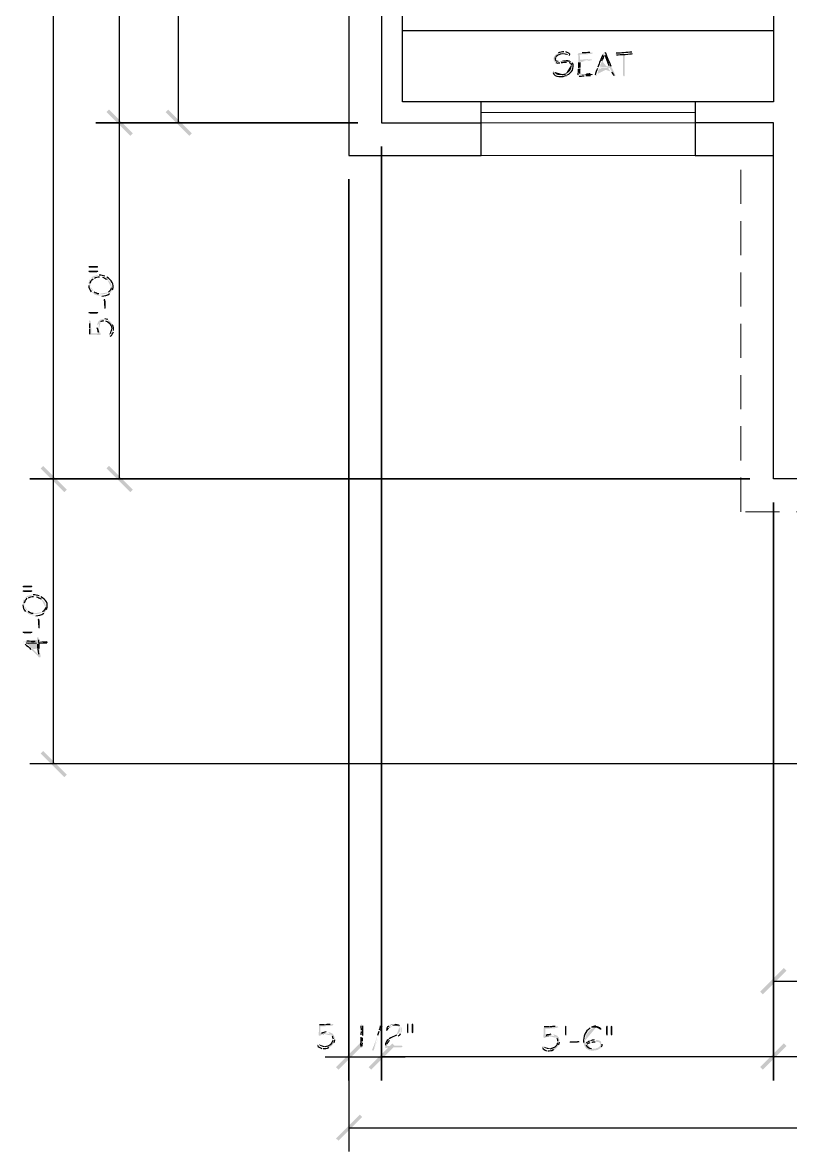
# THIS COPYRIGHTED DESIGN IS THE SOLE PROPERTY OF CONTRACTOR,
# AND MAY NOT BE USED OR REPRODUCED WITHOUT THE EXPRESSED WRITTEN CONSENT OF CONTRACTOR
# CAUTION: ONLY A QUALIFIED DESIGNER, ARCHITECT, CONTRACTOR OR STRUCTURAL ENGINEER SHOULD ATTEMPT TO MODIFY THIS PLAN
# Model space of a CAD drawing. Header units: inches. Extents: x -167 to 6071, y -6287 to -2731.
# Drawn here: x -167.1 to -37.7, y -6165.3 to -5975.2 of the extents above; entities that cross this region are included whole.
import ezdxf

# ---------------------------------------------------------------- set-up
doc = ezdxf.new("R2010")
doc.units = ezdxf.units.IN
doc.header["$LTSCALE"] = 96
doc.header["$MEASUREMENT"] = 0
doc.linetypes.add('Dash', pattern=[0.225, 0.15, -0.075])
doc.layers.add('Doors', color=5, linetype='Continuous', lineweight=9)
doc.layers.add('Furniture', color=7, linetype='Continuous', lineweight=5, true_color=0x994d00)
doc.layers.add('PDF_Geometry', color=7, linetype='Continuous', true_color=0x4a4a4a)
doc.layers.add('PDF_Solid Fills', color=7, linetype='Continuous')

msp = doc.modelspace()

# ---------------------------------------------------------------- hatches: boundary and pattern name
at = {"layer": 'PDF_Solid Fills', "transparency": 33554559}
h = msp.add_hatch(color=256, dxfattribs=at)
h.paths.add_polyline_path([(-76.9, -5980.36), (-77, -5980.42), (-77.11, -5980.52), (-77.32, -5980.63), (-77.43, -5980.84), (-77.54, -5980.9), (-77.54, -5981), (-77.59, -5981.11), (-77.59, -5981.22), (-77.64, -5981.32), (-77.59, -5981.43), (-77.59, -5981.59), (-77.54, -5981.7), (-77.48, -5981.75), (-77.43, -5981.86), (-77.38, -5981.86), (-77.27, -5981.91)], flags=0)
h.paths.add_polyline_path([(-76.58, -5982.02), (-76.47, -5982.02), (-76.36, -5981.96)], flags=0)
h.paths.add_polyline_path([(-75.46, -5981.86), (-75.35, -5981.8), (-74.6, -5981.8), (-74.66, -5981.75), (-76.84, -5981.75)], flags=0)
h.paths.add_polyline_path([(-77.32, -5981.11), (-77.27, -5981), (-77.22, -5980.95)], flags=0)
h.paths.add_polyline_path([(-76.1, -5980.42), (-75.83, -5980.42)], flags=0)
h = msp.add_hatch(color=256, dxfattribs=at)
h.paths.add_polyline_path([(-75.83, -5980.15), (-75.88, -5980.15)], flags=0)
h.paths.add_polyline_path([(-76.84, -5980.36), (-76.9, -5980.36), (-75.83, -5980.42), (-75.67, -5980.42), (-75.56, -5980.47), (-75.46, -5980.47), (-75.24, -5980.58), (-75.14, -5980.68), (-75.08, -5980.68), (-75.08, -5980.74), (-74.98, -5980.79), (-74.92, -5980.74)], flags=0)
h.paths.add_polyline_path([(-75.56, -5980.15), (-75.72, -5980.15)], flags=0)
h = msp.add_hatch(color=256, dxfattribs=at)
h.paths.add_polyline_path([(-71.19, -5980.2), (-71.35, -5980.26), (-71.51, -5980.26)], flags=0)
h.paths.add_polyline_path([(-72.79, -5980.31), (-72.9, -5980.31), (-73, -5980.36), (-73.38, -5980.36), (-73.48, -5980.42), (-73.54, -5980.52), (-73.54, -5980.63), (-73.48, -5980.74), (-73.48, -5981.16), (-73.43, -5981.32), (-73.43, -5981.54), (-73.16, -5981.48), (-73.16, -5980.95), (-73.22, -5980.84), (-73.22, -5980.63), (-73.06, -5980.63), (-72.95, -5980.58), (-71.94, -5980.58), (-71.78, -5980.52), (-71.35, -5980.52), (-71.24, -5980.47), (-71.19, -5980.47), (-71.08, -5980.42), (-71.03, -5980.42), (-71.03, -5980.36), (-71.08, -5980.26)], flags=0)
h = msp.add_hatch(color=256, dxfattribs=at)
h.paths.add_polyline_path([(-69.27, -5980.52), (-69.32, -5980.63)], flags=0)
h.paths.add_polyline_path([(-70.18, -5982.71), (-70.23, -5982.82), (-68.15, -5982.82), (-68.1, -5982.87), (-68.1, -5982.98), (-68.04, -5983.08), (-67.99, -5983.19), (-67.94, -5983.3), (-67.83, -5983.4), (-67.83, -5983.51)], flags=0)
h.paths.add_polyline_path([(-67.46, -5984.15), (-67.35, -5984.26), (-67.24, -5984.2), (-67.19, -5984.1), (-67.67, -5983.08), (-67.78, -5982.87), (-67.83, -5982.82), (-67.88, -5982.71), (-69.86, -5982.66), (-69.75, -5982.44), (-69.75, -5982.34), (-69.7, -5982.18), (-69.54, -5981.86), (-69.54, -5981.8), (-69.48, -5981.75), (-69.48, -5981.64)], flags=0)
h.paths.add_polyline_path([(-69.16, -5980.84), (-69.06, -5980.74), (-69, -5980.58)], flags=0)
h = msp.add_hatch(color=256, dxfattribs=at)
h.paths.add_polyline_path([(-69.06, -5980.2), (-69.11, -5980.26), (-69.11, -5980.31), (-69.16, -5980.36), (-69.22, -5980.42), (-69.27, -5980.52), (-69, -5980.58), (-69, -5980.68)], flags=0)
h.paths.add_polyline_path([(-68.31, -5982.44), (-68.26, -5982.55), (-69.86, -5982.66), (-67.88, -5982.71), (-67.94, -5982.6)], flags=0)
h.paths.add_polyline_path([(-68.9, -5980.26), (-68.95, -5980.2)], flags=0)
h = msp.add_hatch(color=256, dxfattribs=at)
h.paths.add_polyline_path([(-64.42, -5980.2), (-64.47, -5980.2)], flags=0)
h.paths.add_polyline_path([(-67.08, -5980.36), (-67.19, -5980.42), (-67.19, -5980.52), (-67.14, -5980.63), (-67.03, -5980.63)], flags=0)
h.paths.add_polyline_path([(-64.31, -5980.42), (-64.26, -5980.31), (-64.31, -5980.26)], flags=0)
for points in [[(-65.64, -5980.58), (-65.96, -5980.58), (-65.91, -5984.1), (-65.86, -5984.2), (-65.75, -5984.26), (-65.64, -5984.2), (-65.64, -5984.1)], [(-75.35, -5981.54), (-75.51, -5981.54), (-75.67, -5981.59), (-75.94, -5981.59), (-76.04, -5981.64), (-76.15, -5981.64), (-76.26, -5981.7), (-76.42, -5981.7), (-76.52, -5981.75), (-76.84, -5981.75), (-74.66, -5981.75), (-74.76, -5981.7), (-74.87, -5981.64), (-74.98, -5981.59), (-75.08, -5981.59), (-75.19, -5981.54)]]:
    msp.add_hatch(color=256, dxfattribs=at).paths.add_polyline_path(points)
h = msp.add_hatch(color=256, dxfattribs=at)
h.paths.add_polyline_path([(-74.6, -5981.8), (-75.35, -5981.8), (-75.24, -5981.86), (-75.08, -5981.86), (-74.98, -5981.91)], flags=0)
h.paths.add_polyline_path([(-74.66, -5982.34), (-74.6, -5982.44), (-74.6, -5982.66), (-74.66, -5982.76), (-74.66, -5982.98), (-74.71, -5983.08), (-74.76, -5983.19), (-74.82, -5983.3), (-75.08, -5983.56), (-75.19, -5983.62), (-75.3, -5983.72), (-75.62, -5983.88)], flags=0)
h.paths.add_polyline_path([(-76.2, -5984.04), (-76.58, -5984.04), (-75.35, -5984.04)], flags=0)
h.paths.add_polyline_path([(-74.44, -5982.02), (-74.55, -5981.91)], flags=0)
h = msp.add_hatch(color=256, dxfattribs=at)
h.paths.add_polyline_path([(-71.35, -5981.32), (-73.16, -5981.48), (-73.43, -5981.54), (-73.43, -5981.91)], flags=0)
h.paths.add_polyline_path([(-73.43, -5982.87), (-73.43, -5982.98), (-73.48, -5983.08)], flags=0)
h.paths.add_polyline_path([(-73.54, -5984.04), (-73.54, -5984.15), (-73.43, -5984.26), (-73.32, -5984.26)], flags=0)
h.paths.add_polyline_path([(-72.47, -5984.2), (-72.36, -5984.2), (-72.2, -5984.15)], flags=0)
h.paths.add_polyline_path([(-71.4, -5984.15), (-71.24, -5984.1), (-71.14, -5984.1), (-71.08, -5984.04), (-73.22, -5983.99), (-73.22, -5983.78)], flags=0)
h.paths.add_polyline_path([(-73.16, -5982.92), (-73.16, -5982.76)], flags=0)
h.paths.add_polyline_path([(-73.16, -5981.91), (-73.16, -5981.75), (-71.35, -5981.59), (-71.19, -5981.59), (-71.19, -5981.48), (-71.24, -5981.38)], flags=0)
h = msp.add_hatch(color=256, dxfattribs=at)
h.paths.add_polyline_path([(-70.23, -5982.82), (-70.23, -5982.92)], flags=0)
h.paths.add_polyline_path([(-70.6, -5984.04), (-70.6, -5984.15), (-70.5, -5984.2), (-70.44, -5984.2), (-70.34, -5984.1), (-70.34, -5983.99), (-70.23, -5983.88), (-70.18, -5983.67), (-70.18, -5983.62), (-70.12, -5983.51), (-70.12, -5983.35), (-69.96, -5983.03), (-69.96, -5982.98), (-68.15, -5982.82)], flags=0)
h = msp.add_hatch(color=256, dxfattribs=at)
h.paths.add_polyline_path([(-77.59, -5983.46), (-77.7, -5983.51), (-77.7, -5983.62)], flags=0)
h.paths.add_polyline_path([(-75.46, -5984.1), (-75.35, -5984.04), (-76.9, -5984.04), (-77, -5983.99), (-77.06, -5983.99), (-77.16, -5983.94), (-77.22, -5983.83), (-77.32, -5983.78), (-77.43, -5983.67), (-77.43, -5983.56), (-77.48, -5983.51)], flags=0)
h = msp.add_hatch(color=256, dxfattribs=at)
h.paths.add_polyline_path([(-71.24, -5983.83), (-71.46, -5983.83)], flags=0)
h.paths.add_polyline_path([(-72.1, -5983.88), (-72.26, -5983.88), (-72.36, -5983.94), (-72.84, -5983.94), (-73, -5983.99), (-73.22, -5983.99), (-71.08, -5984.04), (-71.03, -5983.99), (-71.08, -5983.88)], flags=0)
at = {"layer": 'PDF_Solid Fills', "true_color": 0x4a4a4a, "transparency": 33554559}
for points in [[(-155.99, -6016.36), (-155.94, -6016.42), (-155.88, -6016.47), (-154.5, -6016.47), (-154.39, -6016.42), (-154.34, -6016.36), (-154.39, -6016.26), (-154.44, -6016.2), (-155.83, -6016.2), (-155.94, -6016.26)], [(-155.99, -6017.11), (-155.94, -6017.22), (-155.88, -6017.22), (-155.72, -6017.27), (-154.55, -6017.27), (-154.5, -6017.22), (-154.39, -6017.22), (-154.34, -6017.11), (-154.39, -6017), (-155.94, -6017)], [(-153.43, -6021.91), (-153.43, -6022.02), (-153.38, -6022.12), (-153.38, -6022.82), (-153.32, -6022.92), (-153.32, -6023.35), (-153.22, -6023.4), (-153.11, -6023.35), (-153.11, -6022.07), (-153.16, -6022.02), (-153.16, -6021.86), (-153.22, -6021.75), (-153.27, -6021.75), (-153.38, -6021.8)], [(-155.72, -6023.94), (-154.39, -6023.94), (-154.34, -6024.04), (-154.39, -6024.15), (-154.5, -6024.15), (-154.55, -6024.2), (-155.72, -6024.2), (-155.88, -6024.15), (-155.94, -6024.15), (-155.99, -6024.04), (-155.94, -6023.94)], [(-154.28, -6027.46), (-154.23, -6027.56), (-154.18, -6026.98), (-154.23, -6026.87), (-154.23, -6026.71), (-154.28, -6026.6), (-154.28, -6026.44)], [(-167.08, -6070.18), (-166.98, -6070.28), (-165.59, -6070.28), (-165.48, -6070.23), (-165.43, -6070.18), (-165.48, -6070.07), (-165.54, -6070.02), (-166.92, -6070.02), (-167.03, -6070.07)], [(-167.08, -6070.92), (-167.03, -6071.03), (-166.98, -6071.03), (-166.82, -6071.08), (-165.64, -6071.08), (-165.59, -6071.03), (-165.48, -6071.03), (-165.43, -6070.92), (-165.48, -6070.82), (-167.03, -6070.82)], [(-164.52, -6075.72), (-164.52, -6075.83), (-164.47, -6075.94), (-164.47, -6076.63), (-164.42, -6076.74), (-164.42, -6077.16), (-164.31, -6077.22), (-164.2, -6077.16), (-164.2, -6075.88), (-164.26, -6075.83), (-164.26, -6075.67), (-164.31, -6075.56), (-164.36, -6075.56), (-164.47, -6075.62)], [(-166.82, -6077.75), (-165.48, -6077.75), (-165.43, -6077.86), (-165.48, -6077.96), (-165.59, -6077.96), (-165.64, -6078.02), (-166.82, -6078.02), (-166.98, -6077.96), (-167.03, -6077.96), (-167.08, -6077.86), (-167.03, -6077.75)], [(-102.18, -6143.72), (-102.28, -6143.78), (-102.28, -6143.83), (-102.34, -6143.99), (-102.34, -6145.16), (-102.28, -6145.22), (-102.28, -6145.32), (-102.18, -6145.38), (-102.07, -6145.32), (-102.07, -6143.78)], [(-101.43, -6143.72), (-101.54, -6143.83), (-101.54, -6145.22), (-101.48, -6145.32), (-101.43, -6145.38), (-101.32, -6145.32), (-101.27, -6145.27), (-101.27, -6143.88), (-101.32, -6143.78)], [(-75.46, -6144.36), (-75.46, -6145.7), (-75.56, -6145.75), (-75.67, -6145.7), (-75.67, -6145.59), (-75.72, -6145.54), (-75.72, -6144.36), (-75.67, -6144.2), (-75.67, -6144.15), (-75.56, -6144.1), (-75.46, -6144.15)], [(-68.63, -6144.1), (-68.74, -6144.15), (-68.74, -6144.2), (-68.79, -6144.36), (-68.79, -6145.54), (-68.74, -6145.59), (-68.74, -6145.7), (-68.63, -6145.75), (-68.52, -6145.7), (-68.52, -6144.15)], [(-67.88, -6144.1), (-67.94, -6144.15), (-67.99, -6144.2), (-67.99, -6145.59), (-67.94, -6145.7), (-67.88, -6145.75), (-67.78, -6145.7), (-67.72, -6145.64), (-67.72, -6144.26), (-67.78, -6144.15)], [(-116.84, -6145.43), (-116.95, -6145.48), (-116.36, -6145.54), (-116.26, -6145.48), (-116.1, -6145.48), (-115.99, -6145.43), (-115.83, -6145.43)], [(-78.98, -6145.8), (-79.08, -6145.86), (-78.5, -6145.91), (-78.39, -6145.86), (-78.23, -6145.86), (-78.12, -6145.8), (-77.96, -6145.8)], [(-103.24, -6147.46), (-105.7, -6147.51), (-105.96, -6147.51), (-105.96, -6147.83), (-105.75, -6147.83), (-105.7, -6147.78), (-103.3, -6147.72), (-103.24, -6147.72), (-103.14, -6147.67), (-103.08, -6147.62), (-103.14, -6147.51), (-103.14, -6147.46)], [(-73.43, -6146.66), (-73.54, -6146.66), (-73.64, -6146.71), (-74.34, -6146.71), (-74.44, -6146.76), (-74.87, -6146.76), (-74.92, -6146.87), (-74.87, -6146.98), (-73.59, -6146.98), (-73.54, -6146.92), (-73.38, -6146.92), (-73.27, -6146.87), (-73.27, -6146.82), (-73.32, -6146.71)]]:
    msp.add_hatch(color=251, dxfattribs=at).paths.add_polyline_path(points)
h = msp.add_hatch(color=251, dxfattribs=at)
h.paths.add_polyline_path([(-155.99, -6019.3), (-155.94, -6019.46)], flags=0)
h.paths.add_polyline_path([(-155.51, -6020.52), (-155.46, -6020.63), (-155.4, -6020.63), (-155.3, -6020.74), (-155.08, -6020.84), (-155.03, -6020.95), (-154.82, -6021.06), (-154.66, -6021.11), (-154.55, -6021.11), (-154.44, -6021.16), (-154.34, -6021.16), (-154.23, -6021.22), (-153.96, -6021.22), (-153.86, -6021.27), (-153.75, -6021.27)], flags=0)
h.paths.add_polyline_path([(-152.42, -6020.84), (-152.31, -6020.74), (-152.26, -6020.74), (-152.2, -6020.63), (-152.15, -6020.52), (-152.04, -6020.42), (-152.1, -6019.62), (-152.1, -6019.78), (-152.15, -6019.88)], flags=0)
h.paths.add_polyline_path([(-152.63, -6020.63), (-152.74, -6020.68), (-152.79, -6020.74), (-153, -6020.84), (-153.11, -6020.84), (-153.22, -6020.9), (-153.38, -6020.9), (-153.48, -6020.95), (-154.07, -6020.95), (-154.23, -6020.9)], flags=0)
h.paths.add_polyline_path([(-155.03, -6020.58), (-155.14, -6020.47), (-155.24, -6020.36), (-155.35, -6020.31), (-155.4, -6020.2), (-155.46, -6020.1), (-155.51, -6020.04), (-155.56, -6019.94), (-155.62, -6019.83), (-155.62, -6019.72), (-155.67, -6019.56), (-155.67, -6019.35), (-155.72, -6018.44), (-155.78, -6018.5), (-155.83, -6018.6), (-155.88, -6018.71), (-155.88, -6018.82), (-155.94, -6018.92), (-155.94, -6019.19)], flags=0)
h = msp.add_hatch(color=251, dxfattribs=at)
h.paths.add_polyline_path([(-155.72, -6018.44), (-155.67, -6019.35), (-155.67, -6019.08)], flags=0)
h.paths.add_polyline_path([(-155.19, -6018.34), (-155.08, -6018.28), (-154.98, -6018.23)], flags=0)
h.paths.add_polyline_path([(-154.12, -6018.02), (-154.02, -6018.07), (-153.64, -6018.07)], flags=0)
h.paths.add_polyline_path([(-152.84, -6018.44), (-152.74, -6018.5), (-152.68, -6018.6), (-152.58, -6018.66), (-152.47, -6018.76), (-152.42, -6018.87), (-152.31, -6018.92), (-152.26, -6019.03), (-152.2, -6019.14), (-152.15, -6019.3), (-152.15, -6019.4), (-152.1, -6019.51), (-152.1, -6019.62), (-152.04, -6020.42), (-151.99, -6020.31), (-151.94, -6020.2)], flags=0)
h.paths.add_polyline_path([(-152.9, -6018.07), (-153.22, -6017.91)], flags=0)
h.paths.add_polyline_path([(-154.18, -6017.75), (-154.55, -6017.75), (-154.71, -6017.8), (-154.82, -6017.8), (-155.03, -6017.91), (-155.14, -6017.91), (-155.24, -6017.96), (-155.3, -6018.02), (-155.4, -6018.12), (-155.51, -6018.18), (-155.56, -6018.23), (-155.67, -6018.34)], flags=0)
h = msp.add_hatch(color=251, dxfattribs=at)
h.paths.add_polyline_path([(-155.88, -6025.48), (-155.88, -6025.64), (-155.83, -6025.86)], flags=0)
h.paths.add_polyline_path([(-155.78, -6026.66), (-155.78, -6026.82)], flags=0)
h.paths.add_polyline_path([(-155.78, -6027.67), (-155.72, -6027.72), (-155.62, -6027.78), (-154.55, -6027.78), (-154.44, -6027.83), (-154.07, -6027.83), (-153.96, -6027.78), (-153.91, -6027.67), (-153.91, -6027.62), (-153.96, -6027.51), (-154.02, -6027.4), (-154.07, -6027.3), (-154.12, -6027.19), (-154.18, -6027.08), (-154.18, -6026.98), (-154.23, -6027.56), (-154.39, -6027.56), (-154.5, -6027.51), (-155.51, -6027.51), (-155.51, -6026.71), (-155.56, -6026.5), (-155.56, -6025.86), (-155.62, -6025.75), (-155.62, -6025.54), (-155.67, -6025.48), (-155.67, -6025.43), (-155.72, -6025.38), (-155.72, -6025.32), (-155.78, -6025.32), (-155.83, -6025.38), (-155.88, -6025.38)], flags=0)
h = msp.add_hatch(color=251, dxfattribs=at)
h.paths.add_polyline_path([(-154.55, -6026.39), (-154.55, -6026.55)], flags=0)
h.paths.add_polyline_path([(-154.34, -6027.35), (-154.28, -6027.46), (-154.28, -6026.28), (-154.23, -6026.18), (-154.23, -6026.07), (-154.18, -6025.96), (-154.12, -6025.86), (-154.07, -6025.75), (-154.02, -6025.7), (-154.02, -6025.64), (-153.91, -6025.54)], flags=0)
h.paths.add_polyline_path([(-153.38, -6025.38), (-153.32, -6025.38), (-153.22, -6025.43), (-153.11, -6025.43)], flags=0)
h.paths.add_polyline_path([(-152.04, -6026.71), (-152.04, -6026.92), (-152.04, -6025.91), (-152.1, -6025.8), (-152.15, -6025.7), (-152.36, -6025.48), (-152.47, -6025.43), (-152.58, -6025.32), (-152.63, -6025.27), (-152.74, -6025.22)], flags=0)
h.paths.add_polyline_path([(-153.22, -6025.11), (-153.64, -6025.11), (-153.75, -6025.16), (-153.86, -6025.22), (-153.96, -6025.22), (-154.07, -6025.27), (-154.12, -6025.38), (-154.23, -6025.43), (-154.28, -6025.48), (-154.34, -6025.59), (-154.39, -6025.7), (-154.44, -6025.75), (-154.44, -6025.86), (-154.5, -6026.02), (-154.5, -6026.12), (-154.55, -6026.23)], flags=0)
h = msp.add_hatch(color=251, dxfattribs=at)
h.paths.add_polyline_path([(-152.47, -6027.88), (-152.47, -6027.94), (-152.36, -6027.99), (-152.31, -6027.99)], flags=0)
h.paths.add_polyline_path([(-151.78, -6027.3), (-151.78, -6027.08)], flags=0)
h.paths.add_polyline_path([(-151.94, -6026.12), (-151.99, -6026.02), (-152.04, -6025.91), (-152.04, -6027.14), (-152.1, -6027.24), (-152.15, -6027.35), (-152.15, -6027.4), (-152.2, -6027.51), (-152.26, -6027.62), (-152.36, -6027.67), (-152.36, -6027.72), (-152.47, -6027.78)], flags=0)
h = msp.add_hatch(color=251, dxfattribs=at)
h.paths.add_polyline_path([(-166.82, -6072.26), (-166.76, -6073.16), (-166.76, -6072.9)], flags=0)
h.paths.add_polyline_path([(-166.28, -6072.15), (-166.18, -6072.1), (-166.07, -6072.04)], flags=0)
h.paths.add_polyline_path([(-165.22, -6071.83), (-165.11, -6071.88), (-164.74, -6071.88)], flags=0)
h.paths.add_polyline_path([(-163.94, -6072.26), (-163.83, -6072.31), (-163.78, -6072.42), (-163.67, -6072.47), (-163.56, -6072.58), (-163.51, -6072.68), (-163.4, -6072.74), (-163.35, -6072.84), (-163.3, -6072.95), (-163.24, -6073.11), (-163.24, -6073.22), (-163.19, -6073.32), (-163.19, -6073.43), (-163.14, -6074.23), (-163.08, -6074.12), (-163.03, -6074.02)], flags=0)
h.paths.add_polyline_path([(-163.99, -6071.88), (-164.31, -6071.72)], flags=0)
h.paths.add_polyline_path([(-165.27, -6071.56), (-165.64, -6071.56), (-165.8, -6071.62), (-165.91, -6071.62), (-166.12, -6071.72), (-166.23, -6071.72), (-166.34, -6071.78), (-166.39, -6071.83), (-166.5, -6071.94), (-166.6, -6071.99), (-166.66, -6072.04), (-166.76, -6072.15)], flags=0)
h = msp.add_hatch(color=251, dxfattribs=at)
h.paths.add_polyline_path([(-167.08, -6073.11), (-167.03, -6073.27)], flags=0)
h.paths.add_polyline_path([(-166.6, -6074.34), (-166.55, -6074.44), (-166.5, -6074.44), (-166.39, -6074.55), (-166.18, -6074.66), (-166.12, -6074.76), (-166.02, -6074.82), (-165.91, -6074.87), (-165.75, -6074.92), (-165.64, -6074.92), (-165.54, -6074.98), (-165.43, -6074.98), (-165.32, -6075.03), (-165.06, -6075.03), (-164.95, -6075.08), (-164.84, -6075.08)], flags=0)
h.paths.add_polyline_path([(-163.51, -6074.66), (-163.4, -6074.55), (-163.35, -6074.55), (-163.3, -6074.44), (-163.24, -6074.34), (-163.14, -6074.23), (-163.19, -6073.43), (-163.19, -6073.59), (-163.24, -6073.7)], flags=0)
h.paths.add_polyline_path([(-163.72, -6074.44), (-163.83, -6074.5), (-163.88, -6074.55), (-164.1, -6074.66), (-164.2, -6074.66), (-164.31, -6074.71), (-164.47, -6074.71), (-164.58, -6074.76), (-165.16, -6074.76), (-165.32, -6074.71)], flags=0)
h.paths.add_polyline_path([(-166.12, -6074.39), (-166.34, -6074.18), (-166.44, -6074.12), (-166.5, -6074.02), (-166.55, -6073.91), (-166.6, -6073.86), (-166.66, -6073.75), (-166.71, -6073.64), (-166.71, -6073.54), (-166.76, -6073.38), (-166.76, -6073.16), (-166.82, -6072.26), (-166.87, -6072.31), (-166.92, -6072.42), (-166.98, -6072.52), (-166.98, -6072.63), (-167.03, -6072.74), (-167.03, -6073)], flags=0)
h = msp.add_hatch(color=251, dxfattribs=at)
h.paths.add_polyline_path([(-167.03, -6079.51), (-166.98, -6079.62), (-166.87, -6079.67), (-166.87, -6079.72), (-166.76, -6079.78), (-166.66, -6079.88)], flags=0)
h.paths.add_polyline_path([(-165.7, -6080.74), (-165.59, -6080.79), (-165.48, -6080.9), (-165.43, -6081), (-165.32, -6081.06), (-165.22, -6081.16), (-165.16, -6081.22), (-165.06, -6081.32), (-165, -6081.38), (-164.9, -6081.48), (-164.79, -6081.54), (-164.74, -6081.64), (-164.63, -6081.75), (-164.52, -6081.8), (-164.47, -6081.91), (-164.42, -6081.96), (-164.36, -6082.07), (-164.31, -6082.07), (-164.2, -6082.12), (-164.1, -6082.07), (-164.04, -6081.91), (-164.04, -6081.75), (-164.1, -6081.7), (-164.1, -6081.48), (-164.15, -6081.38), (-164.15, -6081.16), (-164.2, -6081.06), (-164.2, -6080.68), (-164.26, -6080.58)], flags=0)
h.paths.add_polyline_path([(-164.36, -6079.14), (-164.36, -6078.87), (-164.36, -6081.64), (-164.42, -6081.64), (-164.47, -6081.54), (-164.58, -6081.48), (-164.63, -6081.38), (-164.74, -6081.27), (-164.84, -6081.22), (-164.9, -6081.11), (-165, -6081.06), (-165.06, -6080.95), (-165.16, -6080.9), (-165.27, -6080.79), (-165.32, -6080.74), (-165.54, -6080.52), (-165.64, -6080.47), (-165.7, -6080.36), (-165.8, -6080.31), (-166.07, -6080.04), (-166.18, -6079.99), (-166.28, -6079.88), (-166.34, -6079.83), (-166.44, -6079.72), (-166.55, -6079.67), (-166.55, -6079.35), (-166.98, -6079.35), (-166.98, -6079.4)], flags=0)
h = msp.add_hatch(color=251, dxfattribs=at)
h.paths.add_polyline_path([(-166.55, -6079.35), (-166.55, -6079.67), (-166.5, -6079.67)], flags=0)
h.paths.add_polyline_path([(-164.74, -6079.72), (-164.58, -6079.72), (-164.58, -6079.88)], flags=0)
h.paths.add_polyline_path([(-164.42, -6081.54), (-164.36, -6081.64), (-164.36, -6078.87), (-164.42, -6078.76), (-164.47, -6078.71), (-164.52, -6078.71), (-164.63, -6078.76), (-164.63, -6079.4), (-164.95, -6079.4)], flags=0)
h.paths.add_polyline_path([(-166.34, -6079.35), (-166.44, -6079.35)], flags=0)
h = msp.add_hatch(color=251, dxfattribs=at)
h.paths.add_polyline_path([(-164.31, -6079.4), (-164.31, -6079.67), (-164.26, -6079.67)], flags=0)
h.paths.add_polyline_path([(-162.98, -6079.67), (-162.87, -6079.62), (-162.87, -6079.51), (-162.92, -6079.4), (-163.08, -6079.35), (-163.19, -6079.4), (-164.2, -6079.4)], flags=0)
h = msp.add_hatch(color=251, dxfattribs=at)
h.paths.add_polyline_path([(-114.87, -6143.83), (-115.03, -6143.83), (-115.24, -6143.88)], flags=0)
h.paths.add_polyline_path([(-116.04, -6143.94), (-116.2, -6143.94)], flags=0)
h.paths.add_polyline_path([(-117.06, -6143.94), (-117.11, -6143.99), (-117.16, -6144.1), (-117.16, -6145.16), (-117.22, -6145.27), (-117.22, -6145.64), (-117.16, -6145.75), (-117.06, -6145.8), (-117, -6145.8), (-116.9, -6145.75), (-116.79, -6145.7), (-116.68, -6145.64), (-116.58, -6145.59), (-116.47, -6145.54), (-116.36, -6145.54), (-116.95, -6145.48), (-116.95, -6145.32), (-116.9, -6145.22), (-116.9, -6144.2), (-116.1, -6144.2), (-115.88, -6144.15), (-115.24, -6144.15), (-115.14, -6144.1), (-114.92, -6144.1), (-114.87, -6144.04), (-114.82, -6144.04), (-114.76, -6143.99), (-114.71, -6143.99), (-114.71, -6143.94), (-114.76, -6143.88), (-114.76, -6143.83)], flags=0)
h = msp.add_hatch(color=251, dxfattribs=at)
h.paths.add_polyline_path([(-109.91, -6143.83), (-110.02, -6143.88), (-110.07, -6144.04), (-110.07, -6144.15)], flags=0)
h.paths.add_polyline_path([(-110.02, -6144.84), (-110.02, -6145.06)], flags=0)
h.paths.add_polyline_path([(-110.07, -6145.64), (-110.07, -6146.02)], flags=0)
h.paths.add_polyline_path([(-110.12, -6147.62), (-110.12, -6147.78), (-110.02, -6147.83), (-109.91, -6147.78), (-109.86, -6147.72), (-109.86, -6147.56)], flags=0)
h.paths.add_polyline_path([(-109.8, -6146.98), (-109.8, -6146.71)], flags=0)
h.paths.add_polyline_path([(-109.8, -6146.12), (-109.8, -6145.86), (-109.75, -6145.75)], flags=0)
h.paths.add_polyline_path([(-109.75, -6144.1), (-109.75, -6143.99), (-109.8, -6143.88)], flags=0)
h = msp.add_hatch(color=251, dxfattribs=at)
h.paths.add_polyline_path([(-106.66, -6143.83), (-106.71, -6143.88), (-106.82, -6144.1)], flags=0)
h.paths.add_polyline_path([(-107.03, -6144.84), (-107.03, -6144.95), (-107.08, -6145.06)], flags=0)
h.paths.add_polyline_path([(-107.3, -6145.75), (-107.3, -6145.86), (-107.46, -6146.18), (-107.46, -6146.28), (-107.51, -6146.39), (-107.56, -6146.55), (-107.62, -6146.66), (-107.62, -6146.76), (-107.78, -6147.08), (-107.83, -6147.19), (-107.83, -6147.3), (-107.88, -6147.46), (-107.99, -6147.62), (-108.1, -6147.94), (-108.15, -6148.04), (-108.15, -6148.15), (-108.2, -6148.15), (-108.15, -6148.26), (-108.04, -6148.31), (-107.99, -6148.26), (-107.94, -6148.26), (-107.94, -6148.15), (-107.88, -6148.1)], flags=0)
h.paths.add_polyline_path([(-107.88, -6148.1, 0.021662), (-107.14, -6146.12)], flags=0)
h.paths.add_polyline_path([(-107.14, -6146.12), (-107.08, -6146.02), (-107.03, -6145.86), (-107.03, -6145.75), (-106.92, -6145.54), (-106.92, -6145.43), (-106.82, -6145.22), (-106.82, -6145.11), (-106.71, -6144.9)], flags=0)
h.paths.add_polyline_path([(-106.5, -6144.1), (-106.5, -6143.99), (-106.55, -6143.88)], flags=0)
h = msp.add_hatch(color=251, dxfattribs=at)
h.paths.add_polyline_path([(-103.51, -6144.1), (-104.36, -6144.1), (-104.15, -6144.1), (-104.04, -6144.15), (-103.94, -6144.15), (-103.83, -6144.2), (-103.72, -6144.26), (-103.72, -6144.31), (-103.62, -6144.36), (-103.56, -6144.47), (-103.51, -6144.58), (-103.51, -6144.68), (-103.46, -6144.79), (-103.51, -6144.9), (-103.51, -6145), (-103.56, -6145.11), (-103.62, -6145.22), (-103.62, -6145.27), (-103.72, -6145.38), (-103.78, -6145.43), (-103.88, -6145.54), (-103.99, -6145.59), (-103.99, -6145.64), (-104.1, -6145.7)], flags=0)
h.paths.add_polyline_path([(-105.32, -6146.34), (-105.38, -6146.34), (-105.43, -6146.44)], flags=0)
h.paths.add_polyline_path([(-105.96, -6147.4), (-105.96, -6147.51), (-105.7, -6147.51), (-105.7, -6147.4), (-105.64, -6147.24), (-105.64, -6147.14)], flags=0)
h.paths.add_polyline_path([(-105.27, -6146.6), (-105.16, -6146.55), (-105.06, -6146.5), (-104.95, -6146.39), (-104.84, -6146.39), (-104.63, -6146.28), (-104.58, -6146.23), (-104.42, -6146.18), (-104.31, -6146.12), (-104.15, -6146.02), (-103.83, -6145.86)], flags=0)
h.paths.add_polyline_path([(-103.4, -6145.43), (-103.35, -6145.32), (-103.3, -6145.27), (-103.19, -6145.06), (-103.19, -6144.58), (-103.24, -6144.42), (-103.3, -6144.36), (-103.4, -6144.15)], flags=0)
h = msp.add_hatch(color=251, dxfattribs=at)
h.paths.add_polyline_path([(-104.36, -6143.78, 0.133918), (-105.32, -6144.1)], flags=0)
h.paths.add_polyline_path([(-105.75, -6144.63), (-105.86, -6144.84), (-105.8, -6144.95), (-105.7, -6145), (-105.54, -6144.84), (-105.54, -6144.79), (-105.48, -6144.68), (-105.43, -6144.63), (-105.43, -6144.58), (-105.27, -6144.42), (-105.16, -6144.36), (-105.11, -6144.26), (-105, -6144.2), (-104.95, -6144.2), (-104.84, -6144.15), (-104.74, -6144.1), (-103.51, -6144.1), (-103.56, -6143.99), (-103.67, -6143.94), (-103.78, -6143.88), (-103.88, -6143.88), (-103.99, -6143.83), (-104.1, -6143.83), (-104.26, -6143.78)], flags=0)
h = msp.add_hatch(color=251, dxfattribs=at)
h.paths.add_polyline_path([(-77, -6144.2), (-77.16, -6144.2), (-77.38, -6144.26)], flags=0)
h.paths.add_polyline_path([(-78.18, -6144.31), (-78.34, -6144.31)], flags=0)
h.paths.add_polyline_path([(-79.19, -6144.31), (-79.24, -6144.36), (-79.3, -6144.47), (-79.3, -6145.54), (-79.35, -6145.64), (-79.35, -6146.02), (-79.3, -6146.12), (-79.19, -6146.18), (-79.14, -6146.18), (-78.6, -6145.91), (-78.5, -6145.91), (-79.08, -6145.86), (-79.08, -6145.7), (-79.03, -6145.59), (-79.03, -6144.58), (-78.23, -6144.58), (-78.02, -6144.52), (-77.38, -6144.52), (-77.27, -6144.47), (-77.06, -6144.47), (-77, -6144.42), (-76.95, -6144.42), (-76.9, -6144.36), (-76.84, -6144.36), (-76.84, -6144.31), (-76.9, -6144.26), (-76.9, -6144.2)], flags=0)
h = msp.add_hatch(color=251, dxfattribs=at)
h.paths.add_polyline_path([(-71.35, -6144.42), (-71.46, -6144.47)], flags=0)
h.paths.add_polyline_path([(-72.58, -6146.92), (-72.58, -6147.03), (-72.26, -6147.03), (-72.26, -6146.87), (-72.31, -6146.76), (-72.31, -6146.28), (-72.26, -6146.18), (-72.26, -6146.07), (-72.2, -6145.96), (-72.2, -6145.8), (-72.04, -6145.48), (-71.94, -6145.38), (-71.83, -6145.16), (-71.72, -6145.11), (-71.67, -6145), (-71.56, -6144.9), (-71.46, -6144.84), (-71.3, -6144.68), (-71.08, -6144.58), (-70.92, -6144.52), (-70.82, -6144.47), (-70.71, -6144.47), (-70.6, -6144.42), (-70.5, -6144.42)], flags=0)
h = msp.add_hatch(color=251, dxfattribs=at)
h.paths.add_polyline_path([(-70.5, -6144.15), (-70.55, -6144.15)], flags=0)
h.paths.add_polyline_path([(-71.24, -6144.36), (-71.35, -6144.42), (-70.39, -6144.42), (-70.28, -6144.47), (-70.18, -6144.52), (-69.96, -6144.63), (-69.86, -6144.74), (-69.8, -6144.74), (-69.75, -6144.79), (-69.59, -6144.79), (-69.59, -6144.58), (-69.86, -6144.31), (-69.91, -6144.31), (-70.02, -6144.26), (-70.12, -6144.2), (-70.23, -6144.2), (-70.34, -6144.15)], flags=0)
h = msp.add_hatch(color=251, dxfattribs=at)
h.paths.add_polyline_path([(-115.78, -6145.16), (-115.94, -6145.16)], flags=0)
h.paths.add_polyline_path([(-116.74, -6145.38), (-116.84, -6145.43), (-115.67, -6145.43), (-115.56, -6145.48), (-115.46, -6145.48), (-115.35, -6145.54), (-115.24, -6145.59), (-115.14, -6145.64), (-115.08, -6145.7), (-115.03, -6145.7), (-114.92, -6145.8)], flags=0)
h.paths.add_polyline_path([(-114.76, -6146.34), (-114.76, -6146.39), (-114.82, -6146.5), (-114.82, -6146.6)], flags=0)
h.paths.add_polyline_path([(-116.1, -6147.67), (-116.31, -6147.67), (-115.3, -6147.67), (-115.08, -6147.56), (-114.87, -6147.35), (-114.82, -6147.24), (-114.71, -6147.14), (-114.66, -6147.08), (-114.6, -6146.98)], flags=0)
h.paths.add_polyline_path([(-114.5, -6146.5), (-114.5, -6146.07), (-114.6, -6145.86), (-114.6, -6145.75), (-114.66, -6145.64), (-114.76, -6145.59), (-114.82, -6145.48), (-114.87, -6145.43), (-114.98, -6145.38), (-115.08, -6145.32), (-115.14, -6145.27), (-115.24, -6145.27), (-115.4, -6145.22), (-115.51, -6145.22), (-115.62, -6145.16)], flags=0)
h = msp.add_hatch(color=251, dxfattribs=at)
h.paths.add_polyline_path([(-77.91, -6145.54), (-78.07, -6145.54)], flags=0)
h.paths.add_polyline_path([(-78.87, -6145.75), (-78.98, -6145.8), (-77.8, -6145.8), (-77.7, -6145.86), (-77.59, -6145.86), (-77.27, -6146.02), (-77.22, -6146.07), (-77.16, -6146.07), (-77.06, -6146.18)], flags=0)
h.paths.add_polyline_path([(-76.9, -6146.71), (-76.9, -6146.76), (-76.95, -6146.87), (-76.95, -6146.98)], flags=0)
h.paths.add_polyline_path([(-78.23, -6148.04), (-78.44, -6148.04), (-77.43, -6148.04), (-77.32, -6147.99), (-77.22, -6147.94), (-77.11, -6147.83), (-77, -6147.72), (-76.95, -6147.62), (-76.79, -6147.46), (-76.74, -6147.35)], flags=0)
h.paths.add_polyline_path([(-76.63, -6146.87), (-76.63, -6146.44), (-76.74, -6146.23), (-76.74, -6146.12), (-76.79, -6146.02), (-76.9, -6145.96), (-76.95, -6145.86), (-77, -6145.8), (-77.11, -6145.75), (-77.22, -6145.7), (-77.27, -6145.64), (-77.38, -6145.64), (-77.54, -6145.59), (-77.64, -6145.59), (-77.75, -6145.54)], flags=0)
h = msp.add_hatch(color=251, dxfattribs=at)
h.paths.add_polyline_path([(-117.27, -6147.24), (-117.32, -6147.24), (-117.38, -6147.35), (-117.38, -6147.4)], flags=0)
h.paths.add_polyline_path([(-116.68, -6147.94), (-116.47, -6147.94)], flags=0)
h.paths.add_polyline_path([(-115.51, -6147.78), (-115.3, -6147.67), (-116.52, -6147.67), (-116.74, -6147.56), (-116.79, -6147.56), (-117, -6147.46), (-117.06, -6147.35), (-117.11, -6147.35), (-117.16, -6147.24)], flags=0)
h = msp.add_hatch(color=251, dxfattribs=at)
h.paths.add_polyline_path([(-79.4, -6147.62), (-79.46, -6147.62), (-79.51, -6147.72), (-79.51, -6147.78)], flags=0)
h.paths.add_polyline_path([(-78.82, -6148.31), (-78.6, -6148.31)], flags=0)
h.paths.add_polyline_path([(-77.64, -6148.15), (-77.54, -6148.1), (-77.43, -6148.04), (-78.66, -6148.04), (-78.76, -6147.99), (-78.87, -6147.94), (-78.92, -6147.94), (-79.03, -6147.88), (-79.14, -6147.83), (-79.19, -6147.72), (-79.24, -6147.72), (-79.3, -6147.62)], flags=0)
h = msp.add_hatch(color=251, dxfattribs=at)
h.paths.add_polyline_path([(-70.55, -6146.5), (-70.76, -6146.5)], flags=0)
h.paths.add_polyline_path([(-71.4, -6146.66), (-71.46, -6146.66), (-71.56, -6146.71)], flags=0)
h.paths.add_polyline_path([(-72.15, -6146.98), (-72.26, -6147.03), (-72.58, -6147.03), (-72.52, -6147.19), (-72.52, -6147.3), (-72.36, -6147.62), (-72.31, -6147.67), (-72.26, -6147.78), (-72.2, -6147.83), (-72.15, -6147.88), (-72.1, -6147.99), (-71.99, -6148.04), (-71.08, -6148.04), (-71.24, -6147.99)], flags=0)
h.paths.add_polyline_path([(-72.1, -6147.4), (-72.15, -6147.3), (-72.1, -6147.24), (-71.99, -6147.19)], flags=0)
h.paths.add_polyline_path([(-71.46, -6146.92), (-71.35, -6146.92), (-71.19, -6146.87)], flags=0)
h.paths.add_polyline_path([(-70.6, -6146.82), (-70.5, -6146.76), (-69.64, -6146.76), (-69.75, -6146.71), (-69.86, -6146.66), (-69.91, -6146.6), (-70.02, -6146.55), (-70.18, -6146.55), (-70.28, -6146.5), (-70.39, -6146.5)], flags=0)
h = msp.add_hatch(color=251, dxfattribs=at)
h.paths.add_polyline_path([(-69.64, -6146.76), (-70.5, -6146.76), (-70.39, -6146.82), (-70.12, -6146.82), (-70.02, -6146.87), (-69.96, -6146.92), (-69.86, -6146.98), (-69.75, -6147.19), (-69.75, -6147.46), (-69.8, -6147.56), (-69.91, -6147.62), (-70.02, -6147.72), (-70.12, -6147.78), (-70.18, -6147.83), (-70.28, -6147.88), (-70.39, -6147.88), (-70.5, -6147.94), (-70.6, -6147.99), (-70.98, -6147.99), (-71.08, -6148.04), (-71.99, -6148.04), (-71.88, -6148.1), (-71.78, -6148.15), (-71.67, -6148.2), (-71.56, -6148.26), (-71.35, -6148.26), (-71.24, -6148.31), (-70.92, -6148.31), (-70.76, -6148.26), (-70.55, -6148.26), (-70.39, -6148.2), (-70.28, -6148.2), (-70.18, -6148.15), (-70.07, -6148.1), (-70.02, -6148.04), (-69.91, -6147.99), (-69.8, -6147.94), (-69.7, -6147.88), (-69.64, -6147.78), (-69.54, -6147.67)], flags=0)
h.paths.add_polyline_path([(-69.43, -6147.19), (-69.48, -6147.08), (-69.48, -6146.98), (-69.54, -6146.87)], flags=0)

# ---------------------------------------------------------------- linework, layer by layer
at = {"layer": 'Doors', "transparency": 33554687}
for points in [[(-53.8, -5990.34), (-89.8, -5990.34)], [(-53.8, -5992.1), (-89.8, -5992.1)], [(-53.8, -5997.59), (-89.8, -5997.59)]]:
    msp.add_lwpolyline(points, dxfattribs=at)
at = {"layer": 'Furniture', "linetype": 'Dash', "ltscale": 0.4, "transparency": 33554687}
msp.add_lwpolyline([(20.92, -6057.59), (-46.07, -6057.59), (-46.07, -5997.59)], dxfattribs=at)
at = {"layer": 'PDF_Geometry'}
for points in [[(-161.86, -6100.04), (-161.86, -6052.04), (-161.86, -5577.59)], [(-150.76, -6052.04), (-150.76, -5992.1), (-150.76, -5577.59)], [(-140.79, -5992.1), (-140.79, -5832.58), (-140.79, -5577.59)], [(-144.79, -5992.1), (-110.6, -5992.1), (-154.76, -5992.1), (-110.6, -5992.1)], [(-112.1, -6153.32), (-112.1, -6001.59), (-112.1, -6165.27)], [(-44.58, -6052.04), (-154.76, -6052.04)], [(-40.58, -6056.04), (-40.58, -6140.58)], [(16.92, -6100.04), (-165.86, -6100.04)], [(-40.58, -6136.58), (20.92, -6136.58), (128.92, -6136.58), (196.92, -6136.58)], [(-116.1, -6149.32), (-106.6, -6149.32)], [(1690.41, -6149.32), (1624.44, -6149.32), (1386.89, -6149.32), (1324.44, -6149.32), (1086.94, -6149.32), (1024.44, -6149.32), (559.42, -6149.32), (496.92, -6149.32), (259.42, -6149.32), (196.92, -6149.32), (-40.58, -6149.32), (-106.6, -6149.32), (-102.6, -6149.32)], [(-112.1, -6161.27), (1695.9, -6161.27)]]:
    msp.add_lwpolyline(points, dxfattribs=at)
at = {"layer": 'PDF_Geometry', "color": 7}
for points in [[(-40.58, -5900.84), (-40.58, -5988.58), (-103.08, -5988.58), (-103.08, -5816.58)], [(-103.08, -5918.98), (-112.1, -5918.98), (-112.1, -5997.59), (-89.8, -5997.59), (-89.8, -5988.58)], [(-106.6, -5918.98), (-106.6, -5992.1), (-89.8, -5992.1)], [(-40.58, -5976.58), (-103.08, -5976.58)], [(-53.8, -5988.58), (-53.8, -5997.59), (-40.58, -5997.59)], [(-25.06, -6048.58), (-25.06, -6052.04), (-40.58, -6052.04), (-40.58, -5992.1), (-53.8, -5992.1)]]:
    msp.add_lwpolyline(points, dxfattribs=at)
at = {"layer": 'PDF_Geometry'}
for points in [[(-106.6, -6153.32), (-106.6, -5996.1)], [(-165.86, -6052.04), (-44.58, -6052.04)], [(-40.58, -6153.32), (-40.58, -6056.04)]]:
    msp.add_lwpolyline(points, close=True, dxfattribs=at)
for points in [[(-77.22, -5980.95), (-76.89, -5980.56), (-76.53, -5980.53), (-76.1, -5980.42)], [(-75.88, -5980.15), (-76.21, -5980.16), (-76.54, -5980.22), (-76.84, -5980.36)], [(-74.92, -5980.74), (-74.67, -5980.38), (-75.35, -5980.23), (-75.56, -5980.15)], [(-71.51, -5980.26), (-71.99, -5980.27), (-72.25, -5980.34), (-72.79, -5980.31)], [(-69.32, -5980.63), (-69.7, -5981.34), (-69.88, -5982), (-70.18, -5982.71)], [(-69.48, -5981.64), (-69.3, -5981.26), (-69.25, -5981.26), (-69.16, -5980.84)], [(-69, -5980.68), (-68.79, -5981.26), (-68.57, -5981.88), (-68.31, -5982.44)], [(-67.94, -5982.6), (-68.24, -5981.82), (-68.61, -5981.05), (-68.9, -5980.26)], [(-64.47, -5980.2), (-65.37, -5980.19), (-66.2, -5980.41), (-67.08, -5980.36)], [(-67.03, -5980.63), (-66.44, -5980.63), (-64.56, -5980.54), (-64.31, -5980.42)], [(-76.84, -5981.75), (-77.29, -5981.77), (-77.35, -5981.48), (-77.32, -5981.11)], [(-77.27, -5981.91), (-76.98, -5982.09), (-76.92, -5982), (-76.58, -5982.02)], [(-76.36, -5981.96), (-76.05, -5981.97), (-75.77, -5981.81), (-75.46, -5981.86)], [(-75.35, -5984.04), (-74.54, -5983.72), (-74.1, -5982.83), (-74.44, -5982.02)], [(-74.98, -5981.91), (-74.89, -5982.01), (-74.62, -5982.05), (-74.66, -5982.34)], [(-73.43, -5981.91), (-73.43, -5982.23), (-73.43, -5982.55), (-73.43, -5982.87)], [(-73.16, -5982.76), (-73.16, -5982.48), (-73.16, -5982.19), (-73.16, -5981.91)], [(-77.7, -5983.62), (-77.58, -5984.48), (-76.03, -5984.42), (-75.46, -5984.1)], [(-75.62, -5983.88), (-75.8, -5983.98), (-76.01, -5983.96), (-76.2, -5984.04)], [(-73.48, -5983.08), (-73.47, -5983.51), (-73.5, -5983.65), (-73.54, -5984.04)], [(-73.32, -5984.26), (-72.85, -5984.29), (-72.97, -5984.17), (-72.47, -5984.2)], [(-73.22, -5983.78), (-73.25, -5983.31), (-73.17, -5983.27), (-73.16, -5982.92)], [(-72.2, -5984.15), (-71.94, -5984.15), (-71.67, -5984.15), (-71.4, -5984.15)], [(-71.46, -5983.83), (-71.8, -5983.88), (-71.66, -5983.89), (-72.1, -5983.88)], [(-70.23, -5982.92), (-70.4, -5983.26), (-70.55, -5983.69), (-70.6, -5984.04)], [(-67.83, -5983.51), (-67.71, -5983.74), (-67.57, -5983.92), (-67.46, -5984.15)], [(-155.67, -6019.08), (-155.5, -6018.56), (-155.58, -6018.74), (-155.19, -6018.34)], [(-154.98, -6018.23), (-154.69, -6018.05), (-154.48, -6018.06), (-154.12, -6018.02)], [(-153.22, -6017.91), (-153.51, -6017.86), (-153.83, -6017.72), (-154.18, -6017.75)], [(-153.64, -6018.07), (-153.36, -6018.2), (-153.13, -6018.29), (-152.84, -6018.44)], [(-151.94, -6020.2), (-151.57, -6019.21), (-152.09, -6018.58), (-152.9, -6018.07)], [(-155.94, -6019.46), (-155.94, -6019.88), (-155.79, -6020.2), (-155.51, -6020.52)], [(-154.23, -6020.9), (-154.51, -6020.87), (-154.8, -6020.75), (-155.03, -6020.58)], [(-153.75, -6021.27), (-153.26, -6021.21), (-152.83, -6021.16), (-152.42, -6020.84)], [(-152.15, -6019.88), (-152.15, -6020.19), (-152.43, -6020.43), (-152.63, -6020.63)], [(-155.83, -6025.86), (-155.84, -6026.3), (-155.83, -6026.27), (-155.78, -6026.66)], [(-154.55, -6026.55), (-154.44, -6026.8), (-154.51, -6027.11), (-154.34, -6027.35)], [(-153.91, -6025.54), (-153.74, -6025.44), (-153.54, -6025.47), (-153.38, -6025.38)], [(-152.74, -6025.22), (-152.9, -6025.2), (-153.05, -6025.1), (-153.22, -6025.11)], [(-153.11, -6025.43), (-152.49, -6025.49), (-152.17, -6026.17), (-152.04, -6026.71)], [(-151.78, -6027.08), (-151.77, -6026.75), (-151.76, -6026.41), (-151.94, -6026.12)], [(-155.78, -6026.82), (-155.78, -6027.1), (-155.78, -6027.38), (-155.78, -6027.67)], [(-152.31, -6027.99), (-151.98, -6027.88), (-151.93, -6027.56), (-151.78, -6027.3)], [(-166.76, -6072.9), (-166.6, -6072.37), (-166.67, -6072.55), (-166.28, -6072.15)], [(-166.07, -6072.04), (-165.78, -6071.86), (-165.58, -6071.87), (-165.22, -6071.83)], [(-164.31, -6071.72), (-164.6, -6071.67), (-164.93, -6071.53), (-165.27, -6071.56)], [(-164.74, -6071.88), (-164.45, -6072.01), (-164.22, -6072.1), (-163.94, -6072.26)], [(-163.03, -6074.02), (-162.67, -6073.02), (-163.18, -6072.39), (-163.99, -6071.88)], [(-167.03, -6073.27), (-167.04, -6073.69), (-166.88, -6074.02), (-166.6, -6074.34)], [(-163.24, -6073.7), (-163.24, -6074), (-163.52, -6074.25), (-163.72, -6074.44)], [(-165.32, -6074.71), (-165.6, -6074.69), (-165.9, -6074.57), (-166.12, -6074.39)], [(-164.84, -6075.08), (-164.35, -6075.02), (-163.93, -6074.97), (-163.51, -6074.66)], [(-166.5, -6079.67), (-166.04, -6079.7), (-165.12, -6079.61), (-164.74, -6079.72)], [(-164.95, -6079.4), (-165.5, -6079.41), (-165.8, -6079.41), (-166.34, -6079.35)], [(-164.26, -6080.58), (-164.3, -6080.21), (-164.29, -6079.38), (-164.36, -6079.14)], [(-164.26, -6079.67), (-163.83, -6079.67), (-163.4, -6079.67), (-162.98, -6079.67)], [(-166.66, -6079.88), (-166.31, -6080.13), (-166.01, -6080.42), (-165.7, -6080.74)], [(-164.58, -6079.88), (-164.57, -6080.44), (-164.44, -6080.98), (-164.42, -6081.54)], [(-116.2, -6143.94), (-116.49, -6143.94), (-116.77, -6143.94), (-117.06, -6143.94)], [(-115.24, -6143.88), (-115.68, -6143.87), (-115.65, -6143.88), (-116.04, -6143.94)], [(-110.07, -6144.15), (-110.11, -6144.71), (-109.99, -6144.45), (-110.02, -6144.84)], [(-109.75, -6145.75), (-109.75, -6145.2), (-109.75, -6144.65), (-109.75, -6144.1)], [(-106.82, -6144.1), (-106.8, -6144.26), (-106.97, -6144.67), (-107.03, -6144.84)], [(-106.71, -6144.9), (-106.65, -6144.76), (-106.6, -6144.2), (-106.5, -6144.1)], [(-105.32, -6144.1), (-105.51, -6144.29), (-105.69, -6144.28), (-105.75, -6144.63)], [(-78.34, -6144.31), (-78.62, -6144.31), (-78.91, -6144.31), (-79.19, -6144.31)], [(-77.38, -6144.26), (-77.82, -6144.24), (-77.79, -6144.26), (-78.18, -6144.31)], [(-70.55, -6144.15), (-70.79, -6144.18), (-71.03, -6144.23), (-71.24, -6144.36)], [(-115.94, -6145.16), (-116.19, -6145.27), (-116.49, -6145.2), (-116.74, -6145.38)], [(-114.92, -6145.8), (-114.83, -6145.97), (-114.86, -6146.17), (-114.76, -6146.34)], [(-110.07, -6146.02), (-110.04, -6146.64), (-110.16, -6146.99), (-110.12, -6147.62)], [(-110.02, -6145.06), (-110, -6145.39), (-110.1, -6145.13), (-110.07, -6145.64)], [(-109.8, -6146.71), (-109.8, -6146.51), (-109.8, -6146.32), (-109.8, -6146.12)], [(-107.08, -6145.06), (-107.14, -6145.36), (-107.22, -6145.46), (-107.3, -6145.75)], [(-104.1, -6145.7), (-104.49, -6145.92), (-104.95, -6146.07), (-105.32, -6146.34)], [(-103.83, -6145.86), (-103.68, -6145.73), (-103.48, -6145.63), (-103.4, -6145.43)], [(-78.07, -6145.54), (-78.33, -6145.65), (-78.63, -6145.58), (-78.87, -6145.75)], [(-77.06, -6146.18), (-76.96, -6146.34), (-76.99, -6146.54), (-76.9, -6146.71)], [(-71.46, -6144.47), (-72.3, -6145.12), (-72.64, -6145.85), (-72.58, -6146.92)], [(-117.38, -6147.4), (-117.27, -6147.73), (-116.95, -6147.79), (-116.68, -6147.94)], [(-116.47, -6147.94), (-116.13, -6147.94), (-115.8, -6147.96), (-115.51, -6147.78)], [(-114.82, -6146.6), (-114.88, -6147.22), (-115.56, -6147.54), (-116.1, -6147.67)], [(-114.6, -6146.98), (-114.58, -6146.81), (-114.49, -6146.66), (-114.5, -6146.5)], [(-109.86, -6147.56), (-109.89, -6147.1), (-109.82, -6147.26), (-109.8, -6146.98)], [(-105.43, -6146.44), (-105.75, -6146.59), (-105.96, -6147.07), (-105.96, -6147.4)], [(-105.64, -6147.14), (-105.51, -6146.8), (-105.37, -6146.78), (-105.27, -6146.6)], [(-79.51, -6147.78), (-79.4, -6148.11), (-79.09, -6148.16), (-78.82, -6148.31)], [(-78.6, -6148.31), (-78.27, -6148.32), (-77.94, -6148.33), (-77.64, -6148.15)], [(-76.95, -6146.98), (-77.01, -6147.59), (-77.69, -6147.92), (-78.23, -6148.04)], [(-76.74, -6147.35), (-76.72, -6147.19), (-76.63, -6147.04), (-76.63, -6146.87)], [(-71.56, -6146.71), (-71.78, -6146.83), (-71.94, -6146.88), (-72.15, -6146.98)], [(-71.24, -6147.99), (-71.61, -6148.01), (-71.99, -6147.76), (-72.1, -6147.4)], [(-71.99, -6147.19), (-71.81, -6147.1), (-71.63, -6147.01), (-71.46, -6146.92)], [(-70.76, -6146.5), (-71.14, -6146.64), (-70.9, -6146.44), (-71.4, -6146.66)], [(-71.19, -6146.87), (-70.91, -6146.85), (-71.06, -6146.79), (-70.6, -6146.82)], [(-69.54, -6147.67), (-69.44, -6147.42), (-69.42, -6147.45), (-69.43, -6147.19)]]:
    msp.add_open_spline(points, degree=3, dxfattribs=at)
at = {"layer": 'PDF_Solid Fills', "color": 251, "true_color": 0x4a4a4a, "transparency": 33554559}
for points in [[(-148.52, -5993.86), (-152.95, -5990.28), (-152.52, -5989.86)], [(-152.52, -5989.86), (-152.95, -5990.28), (-148.52, -5993.86)], [(-148.95, -5994.28), (-148.52, -5993.86), (-152.95, -5990.28)], [(-152.95, -5990.28), (-148.52, -5993.86), (-148.95, -5994.28)], [(-142.55, -5989.86), (-142.98, -5990.28), (-138.55, -5993.86)], [(-142.98, -5990.28), (-138.55, -5993.86), (-138.98, -5994.28)], [(-163.62, -6049.86), (-164.04, -6050.28), (-159.62, -6053.86)], [(-159.62, -6053.86), (-164.04, -6050.28), (-163.62, -6049.86)], [(-164.04, -6050.28), (-159.62, -6053.86), (-160.04, -6054.28)], [(-160.04, -6054.28), (-159.62, -6053.86), (-164.04, -6050.28)], [(-152.52, -6049.86), (-152.95, -6050.28), (-148.52, -6053.86)], [(-152.95, -6050.28), (-148.52, -6053.86), (-148.95, -6054.28)], [(-163.62, -6097.86), (-164.04, -6098.28), (-159.62, -6101.86)], [(-164.04, -6098.28), (-159.62, -6101.86), (-160.04, -6102.28)], [(-38.82, -6134.39), (-42.39, -6138.82), (-42.82, -6138.39)], [(-38.39, -6134.82), (-38.82, -6134.39), (-42.39, -6138.82)], [(-114.28, -6151.08), (-113.86, -6151.51), (-110.28, -6147.08)], [(-113.86, -6151.51), (-110.28, -6147.08), (-109.86, -6147.51)], [(-104.79, -6147.08), (-108.36, -6151.51), (-108.79, -6151.08)], [(-104.79, -6147.08), (-108.36, -6151.51), (-108.79, -6151.08)], [(-104.36, -6147.51), (-104.79, -6147.08), (-108.36, -6151.51)], [(-104.36, -6147.51), (-104.79, -6147.08), (-108.36, -6151.51)], [(-38.82, -6147.08), (-42.39, -6151.51), (-42.82, -6151.08)], [(-42.82, -6151.08), (-42.39, -6151.51), (-38.82, -6147.08)], [(-38.39, -6147.51), (-38.82, -6147.08), (-42.39, -6151.51)], [(-42.39, -6151.51), (-38.82, -6147.08), (-38.39, -6147.51)], [(-110.28, -6159.08), (-113.86, -6163.46), (-114.28, -6163.08)], [(-109.86, -6159.46), (-110.28, -6159.08), (-113.86, -6163.46)]]:
    msp.add_solid(points, dxfattribs=at)

doc.saveas('drawing.dxf')
